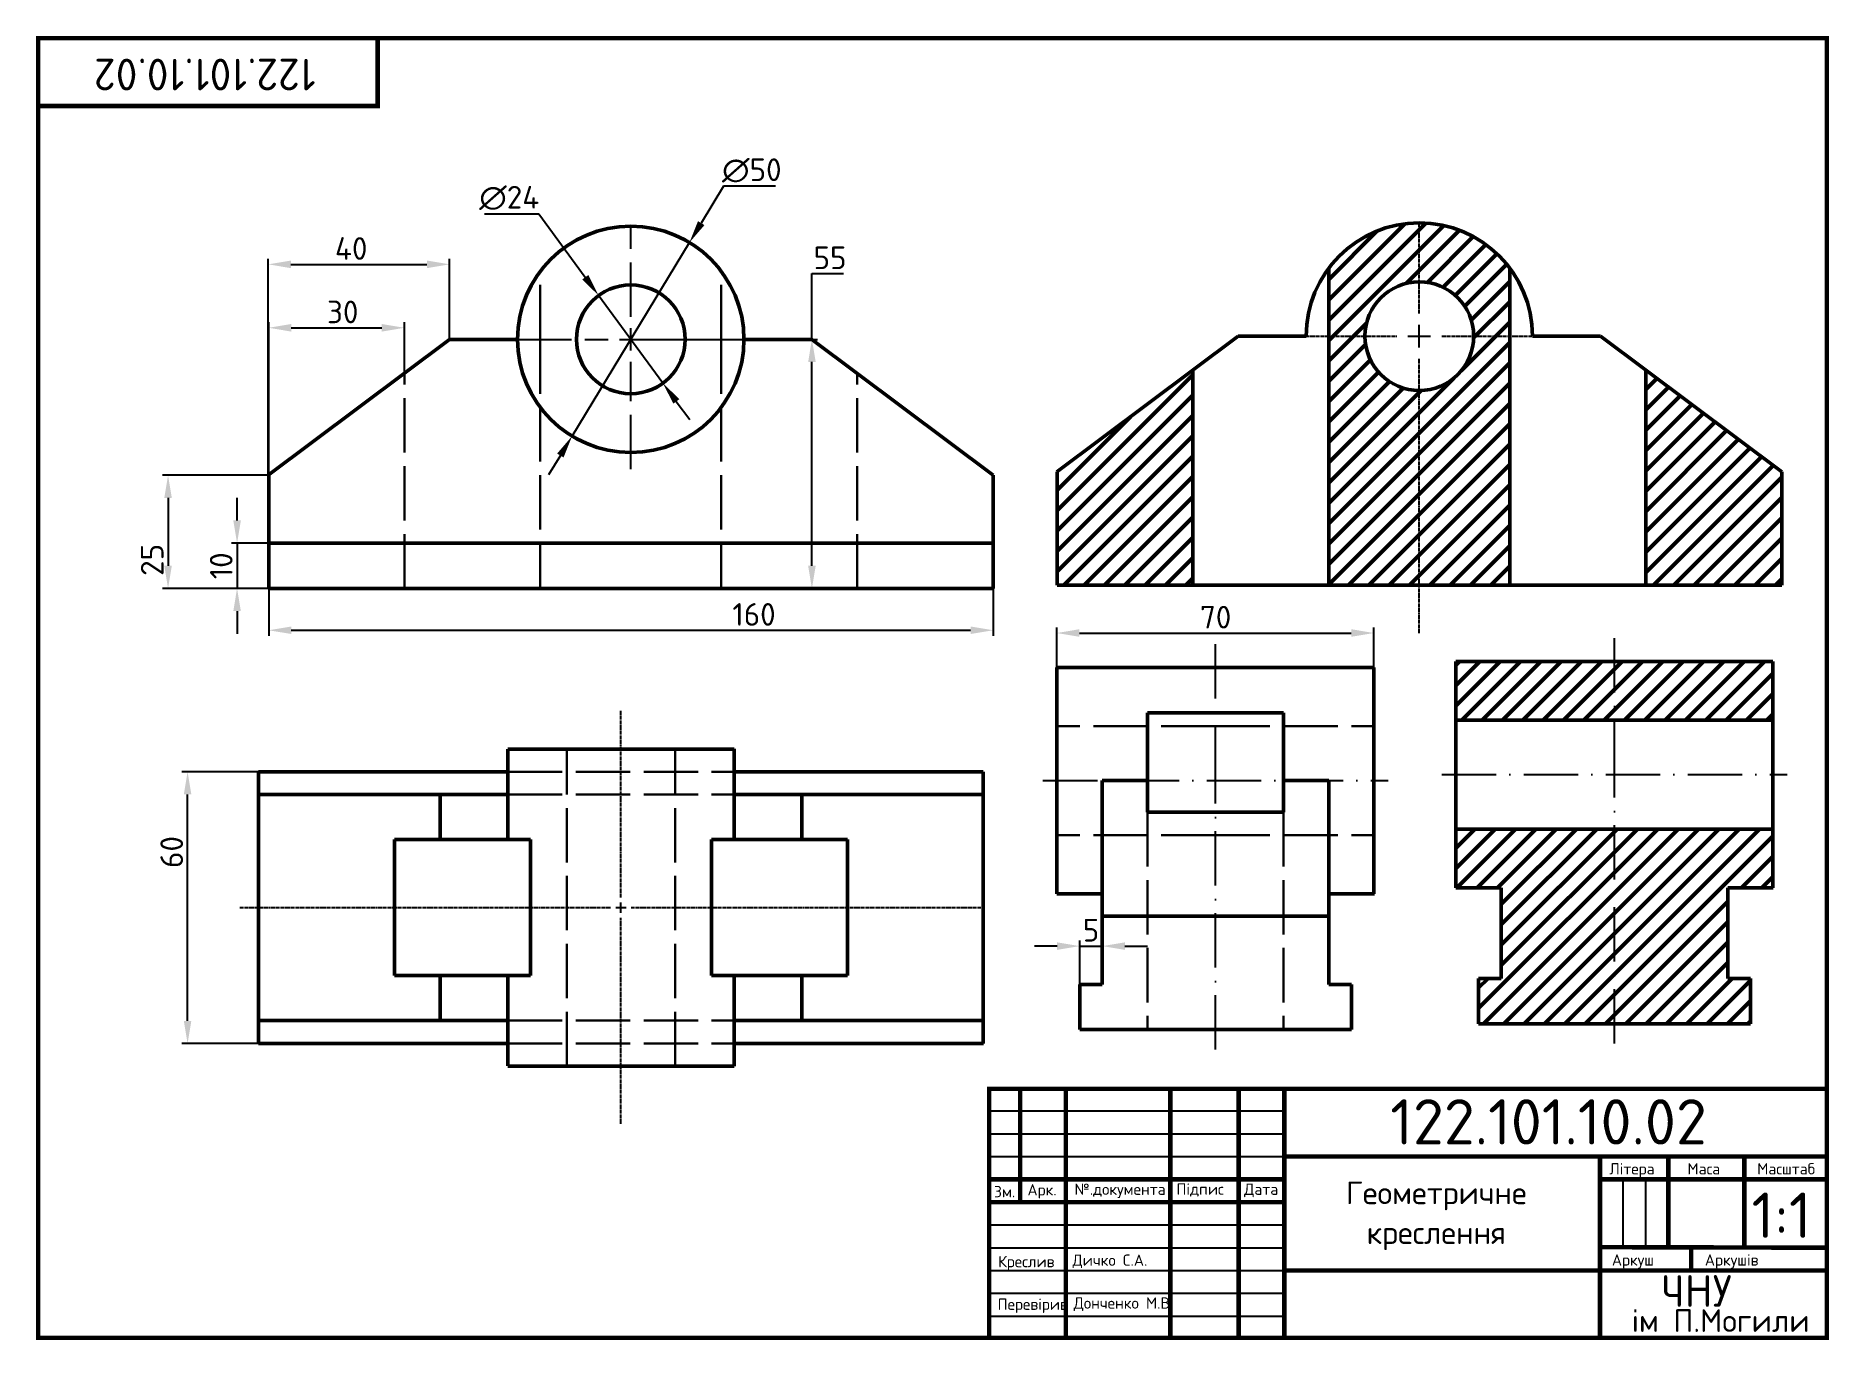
# Model space of a CAD drawing. Header units: millimetres. Extents: x 20 to 416, y 4 to 292.
import ezdxf
from ezdxf.enums import TextEntityAlignment as Align

# ---------------------------------------------------------------- set-up
doc = ezdxf.new("R2010")
doc.units = ezdxf.units.MM
doc.header["$PDMODE"] = 34
doc.header["$PDSIZE"] = -3
for name, pattern in [('ACAD_ISO02W100', [15, 12, -3]), ('ACAD_ISO10W100', [18, 12, -3, 0, -3]), ('CENTER2', [1.125, 0.75, -0.125, 0.125, -0.125])]:
    doc.linetypes.add(name, pattern=pattern)
for name, color, linetype in [('Dim', 5, 'Continuous'), ('Kontur', 7, 'Continuous'), ('Osy', 1, 'ACAD_ISO10W100'), ('Strih', 114, 'ACAD_ISO02W100')]:
    doc.layers.add(name, color=color, linetype=linetype)
doc.styles.get("Standard").update_dxf_attribs({"font": 'isocpeur.ttf'})
doc.dimstyles.new('ESKD_', dxfattribs={"dimtxt": 5, "dimasz": 5, "dimexe": 1.25, "dimexo": 0, "dimgap": 1, "dimtad": 1, "dimtoh": 1, "dimdec": 1, "dimtxsty": 'Standard', "dimcen": 2.5, "dimclrd": 256, "dimclre": 256, "dimclrt": 256, "dimadec": 0, "dimazin": 0, "dimtfac": 1, "dimtdec": 1, "dimtmove": 0, "dimatfit": 3, "dimfxl": 1, "dimtfillclr": 256, "dimlwd": -1, "dimlwe": -1, "dimarcsym": 0})
pattern_1 = [(45, (-91.497, 35.2758), (-2.245064, 2.245064), [])]

# ---------------------------------------------------------------- blocks, each defined once
blk = doc.blocks.new('*U1')
at = {"layer": 'Osy', "color": 0, "linetype": 'ACAD_ISO02W100', "transparency": 16777216}
for p, q in [((0, 5), (0, 25.12)), ((-25.12, 0), (-5, 0)), ((5, 0), (25.12, 0)), ((0, -28.68), (0, -5))]:
    blk.add_line(p, q, dxfattribs=at)
at = {"layer": 'Osy', "color": 0, "linetype": 'Continuous', "transparency": 16777216}
for p, q in [((-2.5, 0), (2.5, 0)), ((0, -2.5), (0, 2.5))]:
    blk.add_line(p, q, dxfattribs=at)
blk = doc.blocks.new('*D3')
at = {"layer": 'Defpoints', "color": 0, "transparency": 16777216}
for p in [(70.91, 170.49), (230.91, 170.49), (230.91, 161.25)]:
    blk.add_point(p, dxfattribs=at)
at = {"layer": 'Dim', "transparency": 16777216}
for p, q in [((70.91, 170.49), (70.91, 160)), ((230.91, 170.49), (230.91, 160)), ((75.91, 161.25), (225.91, 161.25))]:
    blk.add_line(p, q, dxfattribs=at)
for points in [[(75.91, 162.08), (75.91, 160.42), (70.91, 161.25)], [(225.91, 162.08), (225.91, 160.42), (230.91, 161.25)]]:
    blk.add_solid(points, dxfattribs=at)
at = {"layer": 'Dim', "transparency": 16777216, "insert": (178.09, 164.75), "char_height": 5, "attachment_point": 5}
blk.add_mtext('160', dxfattribs=at)
blk = doc.blocks.new('*D4')
at = {"layer": 'Defpoints', "color": 0, "transparency": 16777216}
for p in [(70.91, 180.49), (63.93, 170.49), (70.91, 170.49)]:
    blk.add_point(p, dxfattribs=at)
at = {"layer": 'Dim', "transparency": 16777216}
for p, q in [((63.93, 185.49), (63.93, 190.49)), ((70.91, 180.49), (62.68, 180.49)), ((63.93, 180.49), (63.93, 170.49)), ((70.91, 170.49), (62.68, 170.49)), ((63.93, 165.49), (63.93, 160.49))]:
    blk.add_line(p, q, dxfattribs=at)
for points in [[(63.1, 185.49), (64.77, 185.49), (63.93, 180.49)], [(63.1, 165.49), (64.77, 165.49), (63.93, 170.49)]]:
    blk.add_solid(points, dxfattribs=at)
at = {"layer": 'Dim', "transparency": 16777216, "insert": (60.43, 175.49), "char_height": 5, "attachment_point": 5, "rotation": 90}
blk.add_mtext('10', dxfattribs=at)
blk = doc.blocks.new('*D5')
at = {"layer": 'Defpoints', "color": 0, "transparency": 16777216}
for p in [(70.91, 195.49), (48.69, 170.49), (70.91, 170.49)]:
    blk.add_point(p, dxfattribs=at)
at = {"layer": 'Dim', "transparency": 16777216}
for p, q in [((70.91, 195.49), (47.44, 195.49)), ((48.69, 190.49), (48.69, 175.49)), ((70.91, 170.49), (47.44, 170.49))]:
    blk.add_line(p, q, dxfattribs=at)
for points in [[(47.86, 190.49), (49.52, 190.49), (48.69, 195.49)], [(47.86, 175.49), (49.52, 175.49), (48.69, 170.49)]]:
    blk.add_solid(points, dxfattribs=at)
at = {"layer": 'Dim', "transparency": 16777216, "insert": (45.19, 176.79), "char_height": 5, "attachment_point": 5, "rotation": 90}
blk.add_mtext('25', dxfattribs=at)
blk = doc.blocks.new('*D2')
at = {"layer": 'Defpoints', "color": 0, "transparency": 16777216}
for p in [(100.88, 228.04), (100.88, 218), (70.91, 195.49)]:
    blk.add_point(p, dxfattribs=at)
at = {"layer": 'Dim', "transparency": 16777216}
for p, q in [((70.91, 195.49), (70.91, 229.29)), ((75.91, 228.04), (95.88, 228.04)), ((100.88, 218), (100.88, 229.29))]:
    blk.add_line(p, q, dxfattribs=at)
for points in [[(75.91, 228.87), (75.91, 227.2), (70.91, 228.04)], [(95.88, 228.87), (95.88, 227.2), (100.88, 228.04)]]:
    blk.add_solid(points, dxfattribs=at)
at = {"layer": 'Dim', "transparency": 16777216, "insert": (87.26, 231.54), "char_height": 5, "attachment_point": 5}
blk.add_mtext('30', dxfattribs=at)
blk = doc.blocks.new('*D6')
at = {"layer": 'Defpoints', "color": 0, "lineweight": 50, "transparency": 16777216}
for p in [(150.87, 225.49), (150.87, 170.49), (190.87, 170.49)]:
    blk.add_point(p, dxfattribs=at)
at = {"layer": 'Dim', "transparency": 16777216}
for p, q in [((190.87, 225.49), (190.87, 240)), ((190.87, 240), (197.87, 240)), ((150.87, 225.49), (192.12, 225.49)), ((190.87, 175.49), (190.87, 220.49)), ((150.87, 170.49), (192.12, 170.49))]:
    blk.add_line(p, q, dxfattribs=at)
at = {"layer": 'Dim', "lineweight": 50, "transparency": 16777216}
for points in [[(190.04, 220.49), (191.71, 220.49), (190.87, 225.49)], [(190.04, 175.49), (191.71, 175.49), (190.87, 170.49)]]:
    blk.add_solid(points, dxfattribs=at)
at = {"layer": 'Dim', "transparency": 16777216, "insert": (194.87, 243.5), "char_height": 5, "attachment_point": 5}
blk.add_mtext('55', dxfattribs=at)
blk = doc.blocks.new('*D7')
at = {"layer": 'Defpoints', "color": 0, "lineweight": 50, "transparency": 16777216}
for p in [(163.83, 246.87), (137.91, 204.11)]:
    blk.add_point(p, dxfattribs=at)
at = {"layer": 'Dim', "transparency": 16777216}
for p, q in [((171.35, 259.28), (166.42, 251.15)), ((182.85, 259.28), (171.35, 259.28)), ((137.91, 204.11), (163.83, 246.87)), ((135.32, 199.84), (132.73, 195.56))]:
    blk.add_line(p, q, dxfattribs=at)
at = {"layer": 'Dim', "lineweight": 50, "transparency": 16777216}
for points in [[(165.71, 251.58), (167.14, 250.72), (163.83, 246.87)], [(134.61, 200.27), (136.03, 199.41), (137.91, 204.11)]]:
    blk.add_solid(points, dxfattribs=at)
at = {"layer": 'Dim', "transparency": 16777216, "insert": (177.6, 262.78), "char_height": 5, "attachment_point": 5}
blk.add_mtext('∅50', dxfattribs=at)
blk = doc.blocks.new('*D8')
at = {"layer": 'Defpoints', "color": 0, "transparency": 16777216}
for p in [(143.77, 235.17), (157.97, 215.82)]:
    blk.add_point(p, dxfattribs=at)
at = {"layer": 'Dim', "transparency": 16777216}
for p, q in [((118.54, 253.21), (130.54, 253.21)), ((130.54, 253.21), (140.82, 239.2)), ((157.97, 215.82), (143.77, 235.17)), ((160.93, 211.79), (163.89, 207.76))]:
    blk.add_line(p, q, dxfattribs=at)
for points in [[(141.49, 239.69), (140.14, 238.71), (143.77, 235.17)], [(161.6, 212.28), (160.26, 211.29), (157.97, 215.82)]]:
    blk.add_solid(points, dxfattribs=at)
at = {"layer": 'Dim', "transparency": 16777216, "insert": (124.04, 256.71), "char_height": 5, "attachment_point": 5}
blk.add_mtext('∅24', dxfattribs=at)
blk = doc.blocks.new('*D9')
at = {"layer": 'Defpoints', "color": 0, "transparency": 16777216}
for p in [(110.87, 242.05), (110.87, 225.49), (70.83, 195.49)]:
    blk.add_point(p, dxfattribs=at)
at = {"layer": 'Dim', "transparency": 16777216}
for p, q in [((70.83, 195.49), (70.83, 243.3)), ((75.83, 242.05), (105.87, 242.05)), ((110.87, 225.49), (110.87, 243.3))]:
    blk.add_line(p, q, dxfattribs=at)
for points in [[(75.83, 242.88), (75.83, 241.21), (70.83, 242.05)], [(105.87, 242.88), (105.87, 241.21), (110.87, 242.05)]]:
    blk.add_solid(points, dxfattribs=at)
at = {"layer": 'Dim', "transparency": 16777216, "insert": (89.13, 245.55), "char_height": 5, "attachment_point": 5}
blk.add_mtext('40', dxfattribs=at)
blk = doc.blocks.new('*D23')
at = {"layer": 'Defpoints', "color": 0, "lineweight": 50, "transparency": 16777216}
for p in [(314.96, 160.64), (244.96, 153.06), (314.96, 153.06)]:
    blk.add_point(p, dxfattribs=at)
at = {"layer": 'Dim', "transparency": 16777216}
for p, q in [((244.96, 153.06), (244.96, 161.89)), ((249.96, 160.64), (309.96, 160.64)), ((314.96, 153.06), (314.96, 161.89))]:
    blk.add_line(p, q, dxfattribs=at)
at = {"layer": 'Dim', "lineweight": 50, "transparency": 16777216}
for points in [[(249.96, 161.48), (249.96, 159.81), (244.96, 160.64)], [(309.96, 161.48), (309.96, 159.81), (314.96, 160.64)]]:
    blk.add_solid(points, dxfattribs=at)
at = {"layer": 'Dim', "transparency": 16777216, "insert": (280.02, 164.14), "char_height": 5, "attachment_point": 5}
blk.add_mtext('70', dxfattribs=at)
blk = doc.blocks.new('*D103')
at = {"layer": 'Defpoints', "color": 0, "lineweight": 50, "transparency": 16777216}
for p in [(255, 91.51), (250, 83.06), (255, 83.06)]:
    blk.add_point(p, dxfattribs=at)
at = {"layer": 'Dim', "transparency": 16777216}
for p, q in [((245, 91.51), (240, 91.51)), ((250, 83.06), (250, 92.76)), ((250, 91.51), (255, 91.51)), ((255, 83.06), (255, 92.76)), ((260, 91.51), (265, 91.51))]:
    blk.add_line(p, q, dxfattribs=at)
at = {"layer": 'Dim', "lineweight": 50, "transparency": 16777216}
for points in [[(245, 92.34), (245, 90.67), (250, 91.51)], [(260, 92.34), (260, 90.67), (255, 91.51)]]:
    blk.add_solid(points, dxfattribs=at)
at = {"layer": 'Dim', "transparency": 16777216, "insert": (252.5, 95.01), "char_height": 5, "attachment_point": 5}
blk.add_mtext('5', dxfattribs=at)
blk = doc.blocks.new('*U112')
at = {"layer": 'Osy', "color": 0, "linetype": 'CENTER2', "lineweight": 25, "transparency": 16777216}
for p, q in [((0, 5), (0, 25.12)), ((-25.12, 0), (-5, 0)), ((5, 0), (25.12, 0)), ((0, -65.56), (0, -5))]:
    blk.add_line(p, q, dxfattribs=at)
at = {"layer": 'Osy', "color": 0, "linetype": 'Continuous', "lineweight": 25, "transparency": 16777216}
for p, q in [((-2.5, 0), (2.5, 0)), ((0, -2.5), (0, 2.5))]:
    blk.add_line(p, q, dxfattribs=at)
blk = doc.blocks.new('*U126')
at = {"layer": 'Osy', "color": 0, "linetype": 'CENTER2', "transparency": 16777216}
for p, q in [((0, 2.24), (0, 43.44)), ((-84.18, 0), (-2.24, 0)), ((2.24, 0), (79.98, 0)), ((0, -47.71), (0, -2.24))]:
    blk.add_line(p, q, dxfattribs=at)
at = {"layer": 'Osy', "color": 0, "linetype": 'Continuous', "transparency": 16777216}
for p, q in [((-1.12, 0), (1.12, 0)), ((0, -1.12), (0, 1.12))]:
    blk.add_line(p, q, dxfattribs=at)
blk = doc.blocks.new('*D128')
at = {"layer": 'Defpoints', "color": 0, "lineweight": 50, "transparency": 16777216}
for p in [(53, 130), (68.69, 130), (68.69, 70)]:
    blk.add_point(p, dxfattribs=at)
at = {"layer": 'Dim', "transparency": 16777216}
for p, q in [((68.69, 130), (51.75, 130)), ((53, 75), (53, 125)), ((68.69, 70), (51.75, 70))]:
    blk.add_line(p, q, dxfattribs=at)
at = {"layer": 'Dim', "lineweight": 50, "transparency": 16777216}
for points in [[(52.17, 125), (53.83, 125), (53, 130)], [(52.17, 75), (53.83, 75), (53, 70)]]:
    blk.add_solid(points, dxfattribs=at)
at = {"layer": 'Dim', "lineweight": 50, "transparency": 16777216, "insert": (49.5, 112.29), "char_height": 5, "attachment_point": 5, "rotation": 90}
blk.add_mtext('60', dxfattribs=at)

msp = doc.modelspace()

# ---------------------------------------------------------------- hatches: boundary and pattern name
at = {"layer": 'Strih', "lineweight": 50}
h = msp.add_hatch(dxfattribs=at)
h.set_pattern_fill('ANSI31', color=256)
h.set_pattern_definition(pattern_1)
h.paths.add_polyline_path([(344.99, 226.2), (344.99, 241.22, 0.499496), (305.01, 241.22), (305.01, 226.2), (305.01, 171.2), (344.99, 171.2)])
h.paths.add_polyline_path([(313, 226.2, -1), (337, 226.2, -1)], flags=16)
h = msp.add_hatch(dxfattribs=at)
h.set_pattern_fill('ANSI31', color=256)
h.set_pattern_definition(pattern_1)
h.paths.add_polyline_path([(245.04, 181.2), (245.04, 171.2), (275.01, 171.2), (275.01, 218.72), (245.04, 196.26)])
h.paths.add_polyline_path([(375, 171.2), (405.04, 171.2), (405.04, 196.2), (375, 218.72)])
h = msp.add_hatch(dxfattribs=at)
h.set_pattern_fill('ANSI31', color=256)
h.set_pattern_definition([(45, (-48.7784, 45.6226), (-2.245064, 2.245064), [])])
h.paths.add_polyline_path([(368.12, 154.38), (333.07, 154.38), (333.07, 141.4), (368.12, 141.4)])
h.paths.add_polyline_path([(403.07, 154.38), (368.12, 154.38), (368.12, 141.4), (403.07, 141.4)])
h.paths.add_polyline_path([(368.12, 117.35), (333.07, 117.35), (333.07, 104.38), (343.1, 104.38), (343.1, 84.38), (338.1, 84.38), (338.1, 74.38), (368.12, 74.38)])
h.paths.add_polyline_path([(393.14, 104.38), (403.07, 104.38), (403.07, 117.35), (368.12, 117.35), (368.12, 74.38), (398.1, 74.38), (398.1, 84.38), (393.1, 84.38)])

# ---------------------------------------------------------------- linework, layer by layer
at = {"layer": 'Kontur', "lineweight": 50}
for p, q in [((305.01, 226.2), (305.01, 241.22)), ((344.99, 226.2), (344.99, 241.22)), ((285, 226.2), (244.96, 196.2)), ((300, 226.2), (285, 226.2)), ((305.01, 226.2), (305.01, 171.2)), ((344.99, 226.2), (344.99, 171.2)), ((350, 226.2), (365, 226.2)), ((365, 226.2), (405.04, 196.2)), ((110.87, 225.49), (70.83, 195.49)), ((125.87, 225.49), (110.87, 225.49)), ((175.87, 225.49), (190.87, 225.49)), ((190.87, 225.49), (230.91, 195.49)), ((275.01, 171.2), (275.01, 218.72)), ((375, 171.2), (375, 218.72)), ((70.91, 180.49), (70.91, 195.49)), ((230.91, 170.49), (230.91, 195.49)), ((245.04, 181.2), (245.04, 196.2)), ((405.04, 171.2), (405.04, 196.2)), ((70.91, 170.49), (70.91, 180.49)), ((70.91, 180.49), (230.91, 180.49)), ((245.04, 171.2), (245.04, 181.2)), ((70.91, 170.49), (230.91, 170.49)), ((245.04, 171.2), (405.04, 171.2)), ((244.96, 153.06), (314.96, 153.06)), ((244.96, 153.06), (244.96, 103.06)), ((314.96, 103.06), (314.96, 153.06)), ((333.07, 154.38), (403.07, 154.38)), ((333.07, 154.38), (333.07, 104.38)), ((403.07, 104.38), (403.07, 154.38)), ((295, 143.02), (265, 143.02)), ((265, 143.02), (265, 121.09)), ((295, 143.02), (295, 121.09)), ((368.12, 141.4), (333.07, 141.4)), ((368.12, 141.4), (403.17, 141.4)), ((123.72, 135), (123.72, 115.02)), ((123.72, 135), (173.72, 135)), ((173.72, 135.05), (173.72, 115.02)), ((123.72, 130), (68.69, 130)), ((68.69, 130), (68.69, 70)), ((228.69, 130), (173.72, 130)), ((228.69, 70), (228.69, 130)), ((255, 83.06), (255, 128.06)), ((255, 128.06), (265, 128.06)), ((295, 128.06), (305, 128.06)), ((305, 83.06), (305, 128.06)), ((68.69, 125.02), (123.72, 125.02)), ((108.77, 115.02), (108.77, 125.02)), ((228.75, 125.02), (173.72, 125.02)), ((188.67, 115.02), (188.67, 125.02)), ((265, 121.09), (295, 121.09)), ((98.69, 115.02), (98.69, 85.03)), ((98.69, 115.02), (128.72, 115.02)), ((128.72, 85.03), (128.72, 115.02)), ((168.73, 85.03), (168.73, 115.02)), ((198.75, 115.02), (168.73, 115.02)), ((198.75, 115.02), (198.75, 85.03)), ((368.12, 117.35), (333.07, 117.35)), ((368.12, 117.35), (403.17, 117.35)), ((244.96, 103.06), (255, 103.06)), ((315.07, 103.06), (305.03, 103.06)), ((333.07, 104.38), (343.1, 104.38)), ((343.1, 84.38), (343.1, 104.38)), ((393.1, 84.38), (393.14, 104.38)), ((403.17, 104.38), (393.14, 104.38)), ((305, 98.09), (255, 98.09)), ((98.69, 85.03), (128.72, 85.03)), ((108.77, 85.05), (108.77, 75.05)), ((123.72, 85.04), (123.72, 65.06)), ((198.75, 85.03), (168.73, 85.03)), ((173.72, 85.06), (173.72, 65.03)), ((188.67, 85.05), (188.67, 75.05)), ((338.1, 74.38), (338.1, 84.38)), ((338.1, 84.38), (343.1, 84.38)), ((398.1, 84.38), (393.1, 84.38)), ((398.1, 74.38), (398.1, 84.38)), ((250, 73.06), (250, 83.06)), ((250, 83.06), (255, 83.06)), ((310, 83.06), (305, 83.06)), ((310, 73.06), (310, 83.06)), ((68.69, 75.05), (123.72, 75.05)), ((228.75, 75.05), (173.72, 75.05)), ((250, 73.06), (310, 73.06)), ((338.1, 74.38), (398.1, 74.38)), ((68.69, 70), (123.72, 70)), ((228.75, 70), (173.72, 70)), ((123.71, 65), (173.71, 65))]:
    msp.add_line(p, q, dxfattribs=at)
at = {"layer": 'Kontur'}
for p, q in [((236.86, 60), (236.86, 34.98)), ((246.94, 60), (246.94, 5)), ((270.02, 60), (270.02, 5)), ((285.13, 60), (285.13, 5)), ((295.21, 60), (295.21, 5)), ((230, 55.12), (295.21, 55.12)), ((230, 50.09), (295.21, 50.09)), ((230, 45.05), (295.21, 45.05)), ((415, 45.05), (295.21, 45.05)), ((364.88, 45.05), (364.88, 5)), ((379.99, 45.05), (379.99, 24.91)), ((396.78, 45.05), (396.78, 24.91)), ((230, 40.02), (295.21, 40.02)), ((415, 40.02), (364.88, 40.02)), ((369.92, 40.02), (369.92, 24.91)), ((374.96, 40.02), (374.96, 24.91)), ((230, 34.98), (295.21, 34.98)), ((230, 29.95), (295.21, 29.95)), ((230, 24.91), (295.21, 24.91)), ((415, 24.91), (364.88, 24.91)), ((385.03, 19.88), (385.03, 24.91)), ((396.78, 24.91), (396.78, 24.91)), ((230, 19.88), (295.21, 19.88)), ((415, 19.88), (295.21, 19.88)), ((230, 14.85), (295.21, 14.85)), ((230, 9.81), (295.21, 9.81))]:
    msp.add_line(p, q, dxfattribs=at)
at = {"layer": 'Kontur', "const_width": 1}
for points in [[(20, 5), (415, 5), (415, 292), (20, 292)], [(20, 277), (95, 277), (95, 292), (20, 292)]]:
    msp.add_lwpolyline(points, close=True, dxfattribs=at)
for points in [[(415, 5), (415, 60), (230, 60), (230, 5)], [(236.86, 34.98), (236.86, 60)], [(246.94, 5), (246.94, 60)], [(270.02, 5), (270.02, 60)], [(285.13, 5), (285.13, 60)], [(295.21, 5), (295.21, 60)], [(295.21, 45.05), (415, 45.05)], [(364.88, 5), (364.88, 45.05)], [(379.99, 24.91), (379.99, 45.05)], [(396.78, 24.95), (396.78, 45.05)], [(230, 40.02), (295.21, 40.02)], [(415, 40.02), (364.88, 40.02)], [(230, 34.98), (295.21, 34.98)], [(364.88, 25.03), (415, 24.91)], [(385.03, 19.88), (385.03, 24.91)], [(295.21, 19.88), (415, 19.88)]]:
    msp.add_lwpolyline(points, dxfattribs=at)
at = {"layer": 'Kontur', "lineweight": 50}
for centre, radius in [((150.87, 225.49), 25), ((325, 226.2), 12), ((150.87, 225.49), 12)]:
    msp.add_circle(centre, radius, dxfattribs=at)
msp.add_arc((325, 226.2), 25, 0, 180, dxfattribs=at)
at = {"layer": 'Osy'}
for p, q in [((280.02, 128.06), (280.02, 160.64)), ((368.12, 129.38), (368.12, 161.97)), ((241.9, 128.06), (318.14, 128.06)), ((280.02, 68.67), (280.02, 128.06)), ((330, 129.38), (406.24, 129.38)), ((368.12, 70), (368.12, 129.38))]:
    msp.add_line(p, q, dxfattribs=at)
at = {"layer": 'Strih', "lineweight": 30}
for p, q in [((130.88, 225.49), (130.88, 240.51)), ((170.86, 225.49), (170.86, 240.51)), ((130.88, 225.49), (130.88, 170.49)), ((170.86, 225.49), (170.86, 170.49)), ((100.88, 170.49), (100.88, 218)), ((200.87, 170.49), (200.87, 218)), ((280.02, 140.07), (244.96, 140.07)), ((280.02, 140.07), (315.07, 140.07)), ((136.76, 65), (136.76, 135)), ((160.68, 65), (160.68, 135)), ((123.72, 130), (173.72, 130)), ((123.72, 125.02), (173.72, 125.02)), ((265, 121.09), (265, 73.06)), ((295, 121.09), (295, 73.06)), ((280.02, 116.02), (244.96, 116.02)), ((280.02, 116.02), (315.07, 116.02)), ((123.72, 75.05), (173.72, 75.05)), ((123.72, 70), (173.72, 70))]:
    msp.add_line(p, q, dxfattribs=at)

# ---------------------------------------------------------------- block references
at = {"layer": 'Osy', "linetype": 'ACAD_ISO02W100'}
msp.add_blockref('*U1', (150.87, 225.49), dxfattribs=at)
at = {"layer": 'Osy', "linetype": 'CENTER2', "lineweight": 25}
msp.add_blockref('*U112', (325, 226.2), dxfattribs=at)
at = {"layer": 'Osy', "linetype": 'CENTER2'}
msp.add_blockref('*U126', (148.71, 100), dxfattribs=at)

# ---------------------------------------------------------------- texts
at = {"layer": 'Kontur'}
msp.add_text('122.101.10.02', height=7, rotation=180, dxfattribs=at).set_placement((81.3, 287.46))
for s, height, p in [('122.101.10.02', 10, (318.58, 47.7)), ('Зм.', 2.5, (231.08, 36.04)), ('Арк.', 2.5, (238.47, 36.45)), ('№.документа', 2.5, (248.85, 36.57)), ('Підпис', 2.5, (271.36, 36.6)), ('Дата', 2.5, (286.32, 36.57)), ('1:1', 10, (398.36, 27.09)), ('Креслив', 2.5, (232, 20.59)), ('Дичко С.А.', 2.5, (248.42, 20.91)), ('Аркушів', 2.5, (388.05, 20.96)), ('ЧНУ', 7, (378.44, 11.86)), ('Перевірив', 2.5, (231.87, 11.18)), ('Донченко М.В.', 2.5, (248.67, 11.44)), ('ім П.Могили', 5, (371.9, 6.31))]:
    msp.add_text(s, height=height, dxfattribs=at).set_placement(p)
for s, height, p in [('Літера', 2.5, (371.97, 41.08)), ('Маса', 2.5, (387.83, 41.08)), ('Масштаб', 2.5, (406.01, 41.08)), ('Геометричне', 5, (328.75, 34.52)), ('креслення', 5, (328.75, 25.73)), ('Аркуш', 2.5, (372.17, 20.96))]:
    msp.add_text(s, height=height, dxfattribs=at).set_placement(p, align=Align.CENTER)

# ---------------------------------------------------------------- dimensions: what is measured, and where the dimension line sits
at = {"layer": 'Dim'}
for p1, p2, picture, middle in [((137.91, 204.11), (163.83, 246.87), '*D7', (177.6, 259.28)), ((157.97, 215.82), (143.77, 235.17), '*D8', (124.04, 253.21))]:
    dim = msp.add_diameter_dim_2p(p1=p1, p2=p2, dimstyle='ESKD_', dxfattribs=at)
    dim.commit()
    dim.dimension.update_dxf_attribs({"geometry": picture, "text_midpoint": middle, "dimtype": 163})
for base, p1, p2, picture, middle in [((110.87, 242.05), (70.83, 195.49), (110.87, 225.49), '*D9', (89.13, 242.05)), ((100.88, 228.04), (70.91, 195.49), (100.88, 218), '*D2', (87.26, 228.04)), ((230.91, 161.25), (70.91, 170.49), (230.91, 170.49), '*D3', (178.09, 161.25)), ((314.96, 160.64), (244.96, 153.06), (314.96, 153.06), '*D23', (280.02, 160.64)), ((255, 91.51), (250, 83.06), (255, 83.06), '*D103', (252.5, 91.51))]:
    dim = msp.add_linear_dim(base=base, p1=p1, p2=p2, dimstyle='ESKD_', dxfattribs=at)
    dim.commit()
    dim.dimension.update_dxf_attribs({"geometry": picture, "text_midpoint": middle, "dimtype": 160})
for base, p1, p2, picture, middle in [((190.87, 170.49), (150.87, 225.49), (150.87, 170.49), '*D6', (194.87, 240)), ((48.69, 170.49), (70.91, 195.49), (70.91, 170.49), '*D5', (48.69, 176.79)), ((63.93, 170.49), (70.91, 180.49), (70.91, 170.49), '*D4', (63.93, 175.49))]:
    dim = msp.add_linear_dim(base=base, p1=p1, p2=p2, angle=90, dimstyle='ESKD_', dxfattribs=at)
    dim.commit()
    dim.dimension.update_dxf_attribs({"geometry": picture, "text_midpoint": middle, "dimtype": 160})
at = {"layer": 'Dim', "lineweight": 50}
dim = msp.add_linear_dim(base=(53, 130), p1=(68.69, 70), p2=(68.69, 130), angle=90, dimstyle='ESKD_', dxfattribs=at)
dim.commit()
dim.dimension.update_dxf_attribs({"geometry": '*D128', "text_midpoint": (53, 112.29), "dimtype": 160})

doc.saveas('drawing.dxf')
